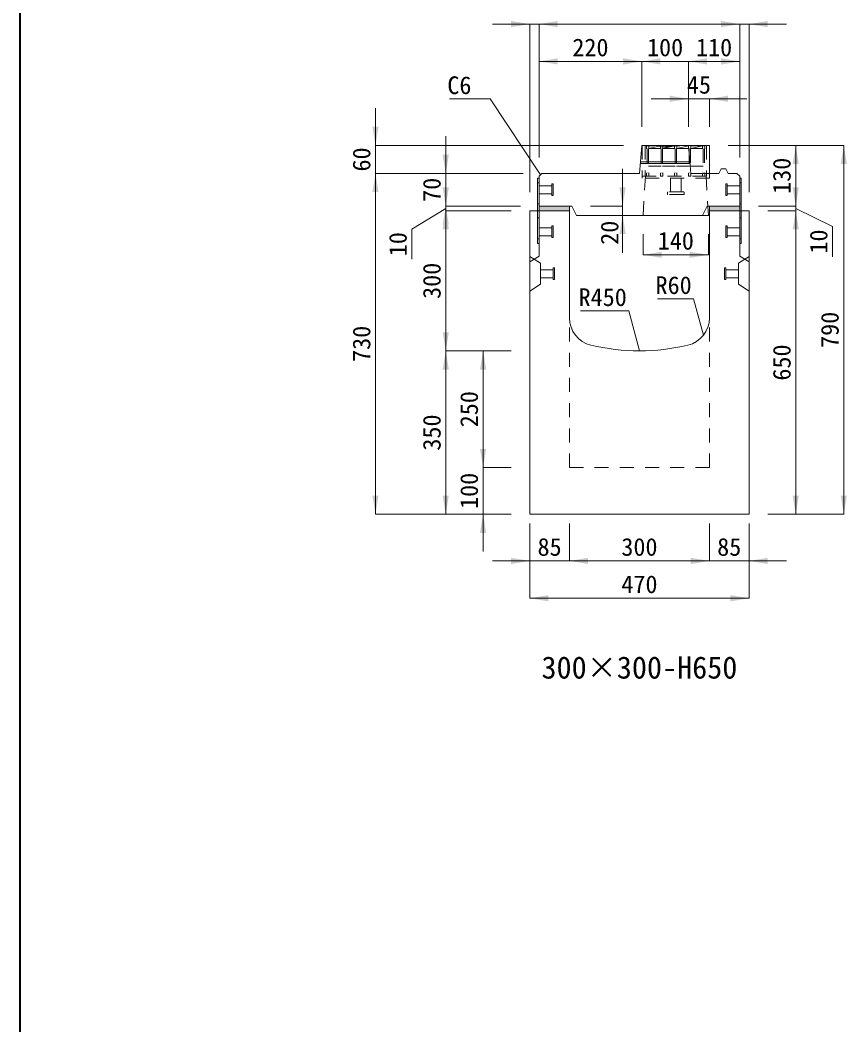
# Model space of a CAD drawing. Units: millimetres at full size, sheet at 1:40. Extents: x -1934 to 44546, y -100881 to -70395.
# Drawn here: x 11546 to 13317, y -91484 to -89331 of the extents above; entities that cross this region are included whole.
import ezdxf
from ezdxf.enums import TextEntityAlignment as Align

# ---------------------------------------------------------------- set-up
doc = ezdxf.new("R2010")
doc.units = ezdxf.units.MM
doc.header["$LTSCALE"] = 40
for name, pattern in [('CHAIN_DOUBLE_DASH', [23.5, 12, -1.5, 3.5, -1.5, 3.5, -1.5]), ('USER1', [1.35, 0.75, -0.6]), ('USER2', [1.35, 0.75, -0.6])]:
    doc.linetypes.add(name, pattern=pattern)
for name, color, linetype, lineweight in [('0_2', 7, 'Continuous', 13), ('インサート', 92, 'USER2', 9), ('グレーチング', 7, 'USER2', 5), ('プレート', 7, 'USER1', 9), ('モルタル', 7, 'Continuous', 9), ('受枠', 3, 'USER2', 5), ('図枠', 7, 'Continuous', 5), ('寸法線', 7, 'Continuous', 9), ('引出線', 4, 'Continuous', 9), ('本体', 2, 'Continuous', 13), ('補助線', 8, 'CHAIN_DOUBLE_DASH', 5)]:
    doc.layers.add(name, color=color, linetype=linetype, lineweight=lineweight)
doc.layers.add('ハッチング_モルタル', color=30, linetype='Continuous')
doc.styles.add('ＭＳ ゴシック', font='')
doc.styles.get('ＭＳ ゴシック').set_extended_font_data('MS Gothic')

# ---------------------------------------------------------------- blocks, each defined once
blk = doc.blocks.new('filled_arrow')
at = {"color": 0, "linetype": 'Continuous', "lineweight": -2}
blk.add_solid([(7.5, 1.25), (0, 0), (7.5, -1.25)], dxfattribs=at)

msp = doc.modelspace()

# ---------------------------------------------------------------- hatches: boundary and pattern name
at = {"layer": 'ハッチング_モルタル'}
for points in [[(12657.74, -89730.02), (12657.74, -89740.02), (12722.74, -89740.02), (12722.74, -89730.02)], [(13022.74, -89730.02), (13022.74, -89740.02), (13087.74, -89740.02), (13087.74, -89730.02)]]:
    msp.add_hatch(color=256, dxfattribs=at).paths.add_polyline_path(points)

# ---------------------------------------------------------------- linework, layer by layer
at = {"layer": 'インサート'}
for p, q in [((12657.74, -89686.52), (12684.74, -89686.52)), ((12657.74, -89686.52), (12657.74, -89703.52)), ((12687.74, -89682.52), (12684.74, -89682.52)), ((12684.74, -89682.52), (12684.74, -89707.52)), ((12687.74, -89707.52), (12687.74, -89682.52)), ((13057.74, -89682.52), (13060.74, -89682.52)), ((13057.74, -89707.52), (13057.74, -89682.52)), ((13060.74, -89682.52), (13060.74, -89707.52)), ((13087.74, -89686.52), (13060.74, -89686.52)), ((13087.74, -89686.52), (13087.74, -89703.52)), ((12657.74, -89703.52), (12684.74, -89703.52)), ((12684.74, -89707.52), (12687.74, -89707.52)), ((13060.74, -89707.52), (13057.74, -89707.52)), ((13087.74, -89703.52), (13060.74, -89703.52)), ((12657.74, -89776.51), (12684.74, -89776.51)), ((12657.74, -89776.51), (12657.74, -89793.51)), ((12657.74, -89776.52), (12684.74, -89776.52)), ((12657.74, -89776.52), (12657.74, -89793.52)), ((12687.74, -89772.51), (12684.74, -89772.51)), ((12684.74, -89772.51), (12684.74, -89797.51)), ((12687.74, -89772.52), (12684.74, -89772.52)), ((12684.74, -89772.52), (12684.74, -89797.52)), ((12687.74, -89797.51), (12687.74, -89772.51)), ((12687.74, -89797.52), (12687.74, -89772.52)), ((13057.74, -89772.52), (13060.74, -89772.52)), ((13057.74, -89797.52), (13057.74, -89772.52)), ((13057.74, -89772.52), (13060.74, -89772.52)), ((13057.74, -89797.52), (13057.74, -89772.52)), ((13060.74, -89772.52), (13060.74, -89797.52)), ((13060.74, -89772.52), (13060.74, -89797.52)), ((13087.74, -89776.52), (13060.74, -89776.52)), ((13087.74, -89776.52), (13060.74, -89776.52)), ((13087.74, -89776.52), (13087.74, -89793.52)), ((13087.74, -89776.52), (13087.74, -89793.52)), ((12657.74, -89793.51), (12684.74, -89793.51)), ((12657.74, -89793.52), (12684.74, -89793.52)), ((12684.74, -89797.51), (12687.74, -89797.51)), ((12684.74, -89797.52), (12687.74, -89797.52)), ((13060.74, -89797.52), (13057.74, -89797.52)), ((13060.74, -89797.52), (13057.74, -89797.52)), ((13087.74, -89793.52), (13060.74, -89793.52)), ((13087.74, -89793.52), (13060.74, -89793.52))]:
    msp.add_line(p, q, dxfattribs=at)
at = {"layer": 'インサート', "linetype": 'Continuous', "lineweight": 5}
for p, q in [((12687.74, -89887.52), (12687.74, -89862.52)), ((12690.74, -89862.52), (12687.74, -89862.52)), ((12690.74, -89887.52), (12690.74, -89862.52)), ((13054.74, -89862.52), (13054.74, -89887.52)), ((13054.74, -89862.52), (13057.74, -89862.52)), ((13057.74, -89862.52), (13057.74, -89887.52)), ((12660.74, -89883.52), (12660.74, -89866.52)), ((12687.74, -89866.52), (12660.74, -89866.52)), ((12687.74, -89883.52), (12660.74, -89883.52)), ((12690.74, -89887.52), (12687.74, -89887.52)), ((13054.74, -89887.52), (13057.74, -89887.52)), ((13057.74, -89866.52), (13084.74, -89866.52)), ((13057.74, -89883.52), (13084.74, -89883.52)), ((13084.74, -89866.52), (13084.74, -89883.52))]:
    msp.add_line(p, q, dxfattribs=at)
at = {"layer": 'グレーチング'}
for p, q in [((13013.24, -89600.52), (12888.24, -89600.52)), ((12888.24, -89600.52), (12888.24, -89606.52)), ((12888.24, -89606.52), (12889.24, -89607.52)), ((12889.24, -89607.52), (12889.24, -89658.52)), ((12893.24, -89606.52), (12892.24, -89607.52)), ((12892.24, -89607.52), (12892.24, -89658.52)), ((12893.24, -89600.52), (12893.24, -89606.52)), ((12893.24, -89606.52), (12918.24, -89600.52)), ((12893.24, -89606.52), (12918.24, -89606.52)), ((12918.24, -89600.52), (12918.24, -89606.52)), ((12918.24, -89606.52), (12919.24, -89607.52)), ((12919.24, -89607.52), (12919.24, -89658.52)), ((12923.24, -89606.52), (12922.24, -89607.52)), ((12922.24, -89607.52), (12922.24, -89658.52)), ((12923.24, -89600.52), (12923.24, -89606.52)), ((12923.24, -89606.52), (12948.24, -89600.52)), ((12923.24, -89606.52), (12948.24, -89606.52)), ((12948.24, -89600.52), (12948.24, -89606.52)), ((12948.24, -89606.52), (12949.24, -89607.52)), ((12949.24, -89607.52), (12949.24, -89658.52)), ((12953.24, -89606.52), (12952.24, -89607.52)), ((12952.24, -89607.52), (12952.24, -89658.52)), ((12953.24, -89600.52), (12953.24, -89606.52)), ((12953.24, -89606.52), (12978.24, -89600.52)), ((12953.24, -89606.52), (12978.24, -89606.52)), ((12978.24, -89600.52), (12978.24, -89606.52)), ((12978.24, -89606.52), (12979.24, -89607.52)), ((12979.24, -89607.52), (12979.24, -89658.52)), ((12983.24, -89606.52), (12982.24, -89607.52)), ((12982.24, -89607.52), (12982.24, -89658.52)), ((12983.24, -89600.52), (12983.24, -89606.52)), ((12983.24, -89606.52), (13008.24, -89600.52)), ((12983.24, -89606.52), (13008.24, -89606.52)), ((13008.24, -89600.52), (13008.24, -89606.52)), ((13008.24, -89606.52), (13009.24, -89607.52)), ((13009.24, -89607.52), (13009.24, -89658.52)), ((13013.24, -89606.52), (13012.24, -89607.52)), ((13012.24, -89607.52), (13012.24, -89658.52)), ((13013.24, -89600.52), (13013.24, -89606.52)), ((12892.24, -89644.52), (12919.24, -89644.52)), ((12922.24, -89644.52), (12949.24, -89644.52)), ((12952.24, -89644.52), (12979.24, -89644.52)), ((12982.24, -89644.52), (13009.24, -89644.52)), ((12888.24, -89659.52), (12889.24, -89658.52)), ((12888.24, -89665.52), (12888.24, -89659.52)), ((12888.24, -89665.52), (12893.24, -89665.52)), ((12893.24, -89659.52), (12892.24, -89658.52)), ((12893.24, -89665.52), (12893.24, -89659.52)), ((12918.24, -89659.52), (12919.24, -89658.52)), ((12918.24, -89665.52), (12918.24, -89659.52)), ((12918.24, -89665.52), (12923.24, -89665.52)), ((12923.24, -89659.52), (12922.24, -89658.52)), ((12923.24, -89665.52), (12923.24, -89659.52)), ((12948.24, -89659.52), (12949.24, -89658.52)), ((12948.24, -89665.52), (12948.24, -89659.52)), ((12948.24, -89665.52), (12953.24, -89665.52)), ((12953.24, -89659.52), (12952.24, -89658.52)), ((12953.24, -89665.52), (12953.24, -89659.52)), ((12978.24, -89659.52), (12979.24, -89658.52)), ((12978.24, -89665.52), (12978.24, -89659.52)), ((12978.24, -89665.52), (12983.24, -89665.52)), ((12983.24, -89659.52), (12982.24, -89658.52)), ((12983.24, -89665.52), (12983.24, -89659.52)), ((13008.24, -89659.52), (13009.24, -89658.52)), ((13008.24, -89665.52), (13008.24, -89659.52)), ((13008.24, -89665.52), (13013.24, -89665.52)), ((13013.24, -89659.52), (13012.24, -89658.52)), ((13013.24, -89665.52), (13013.24, -89659.52))]:
    msp.add_line(p, q, dxfattribs=at)
at = {"layer": 'プレート'}
for p, q in [((12657.74, -89680.01), (12654.54, -89680.01)), ((13090.94, -89680.01), (13087.74, -89680.01)), ((12657.74, -89725.02), (12654.54, -89725.02)), ((13090.94, -89725.02), (13087.74, -89725.02)), ((12657.74, -89755.01), (12654.54, -89755.01)), ((13090.94, -89755.01), (13087.74, -89755.01)), ((12657.74, -89800.02), (12654.54, -89800.02)), ((13090.94, -89800.02), (13087.74, -89800.02))]:
    msp.add_line(p, q, dxfattribs=at)
at = {"layer": 'プレート', "linetype": 'Continuous'}
for points in [[(12654.54, -89810.02), (12654.54, -89670.01), (12657.74, -89670.01), (12657.74, -89810.02)], [(13087.74, -89810.02), (13087.74, -89670.01), (13090.94, -89670.01), (13090.94, -89810.02)]]:
    msp.add_lwpolyline(points, close=True, dxfattribs=at)
at = {"layer": 'モルタル', "lineweight": 13}
msp.add_lwpolyline([(12657.74, -89730.02), (12722.74, -89730.02), (12722.74, -89740.02), (12657.74, -89740.02)], close=True, dxfattribs=at)
at = {"layer": 'モルタル'}
msp.add_lwpolyline([(13022.74, -89730.02), (13087.74, -89730.02), (13087.74, -89740.02), (13022.74, -89740.02)], close=True, dxfattribs=at)
at = {"layer": '受枠', "linetype": 'Continuous'}
for q in [(12878.74, -89600.02), (13022.74, -89660.02)]:
    msp.add_line((13022.74, -89600.02), q, dxfattribs=at)
at = {"layer": '受枠'}
for p, q in [((12878.74, -89600.02), (12878.74, -89670.02)), ((12884.74, -89600.02), (12884.74, -89665.52)), ((13016.74, -89600.02), (13016.74, -89665.52)), ((12878.74, -89665.52), (13022.74, -89665.52)), ((13022.74, -89670.02), (12878.74, -89670.02)), ((12939.4, -89699.68), (12939.4, -89670.02)), ((12962.07, -89699.68), (12962.07, -89670.02)), ((13022.74, -89660.02), (13022.74, -89670.02)), ((12932.87, -89700.75), (12932.87, -89703.95)), ((12967.54, -89699.68), (12933.94, -89699.68)), ((12967.54, -89705.01), (12933.94, -89705.01)), ((12968.6, -89700.75), (12968.6, -89703.95))]:
    msp.add_line(p, q, dxfattribs=at)
for centre, start, end in [((12933.94, -89700.75), 90, 180), ((12933.94, -89703.95), 180, 270), ((12967.54, -89700.75), 0, 90), ((12967.54, -89703.95), 270, 0)]:
    msp.add_arc(centre, 1.07, start, end, dxfattribs=at)
at = {"layer": '図枠', "lineweight": 40}
msp.add_line((11545.54, -99421.84), (11545.54, -88341.84), dxfattribs=at)
at = {"layer": '寸法線'}
for p, q in [((12737.74, -89340.02), (12557.74, -89340.02)), ((12637.74, -89700.02), (12637.74, -89340.02)), ((12657.74, -89340.02), (13087.74, -89340.02)), ((12657.74, -89626.02), (12657.74, -89340.02)), ((12657.74, -89626.02), (12657.74, -89340.02)), ((13007.74, -89340.02), (13187.74, -89340.02)), ((13087.74, -89626.02), (13087.74, -89340.02)), ((13087.74, -89626.02), (13087.74, -89340.02)), ((13107.74, -89700.02), (13107.74, -89340.02)), ((12657.74, -89420.02), (12877.74, -89420.02)), ((12657.74, -89626.02), (12657.74, -89420.02)), ((12877.74, -89560.02), (12877.74, -89420.02)), ((13057.74, -89420.02), (12877.74, -89420.02)), ((12877.74, -89560.02), (12877.74, -89420.02)), ((12977.74, -89420.02), (13087.74, -89420.02)), ((12977.74, -89560.02), (12977.74, -89420.02)), ((13087.74, -89626.02), (13087.74, -89420.02)), ((13102.74, -89500.02), (12897.74, -89500.02)), ((12977.74, -89560.02), (12977.74, -89500.02)), ((13022.74, -89560.02), (13022.74, -89500.02)), ((12307.14, -89520.02), (12307.14, -89740.02)), ((12977.74, -89560.02), (12977.74, -89530.02)), ((12457.74, -89810.02), (12457.74, -89580.02)), ((12838.74, -89600.02), (12307.14, -89600.02)), ((13062.74, -89600.02), (13310.72, -89600.02)), ((13062.74, -89600.02), (13207.74, -89600.02)), ((13207.74, -89730.02), (13207.74, -89600.02)), ((13310.72, -90390.02), (13310.72, -89600.02)), ((12457.74, -89650.02), (12457.74, -89820.02)), ((12836.71, -89650.02), (12836.71, -89830.02)), ((13207.74, -89650.02), (13207.74, -89820.02)), ((12307.14, -90390.02), (12307.14, -89660.02)), ((12623.74, -89660.02), (12307.14, -89660.02)), ((12623.74, -89660.02), (12307.14, -89660.02)), ((12623.74, -89660.02), (12457.74, -89660.02)), ((12457.74, -89735.02), (12385.13, -89779.05)), ((12617.74, -89730.02), (12457.74, -89730.02)), ((12617.74, -89730.02), (12457.74, -89730.02)), ((12767.74, -89730.02), (12836.71, -89730.02)), ((13127.74, -89730.02), (13207.74, -89730.02)), ((13127.74, -89730.02), (13207.74, -89730.02)), ((13207.74, -89735.02), (13286.77, -89773.44)), ((12457.74, -90040.02), (12457.74, -89740.02)), ((12597.74, -89740.02), (12457.74, -89740.02)), ((12597.74, -89740.02), (12457.74, -89740.02)), ((12777.74, -89750.02), (12836.71, -89750.02)), ((13147.74, -89740.02), (13207.74, -89740.02)), ((13147.74, -89740.02), (13207.74, -89740.02)), ((13207.74, -90390.02), (13207.74, -89740.02)), ((12385.13, -89779.05), (12385.13, -89843.92)), ((13286.77, -89773.44), (13286.77, -89838.31)), ((12880.74, -89790.02), (12880.74, -89834.24)), ((13020.74, -89790.02), (13020.74, -89834.24)), ((12880.74, -89834.24), (13020.74, -89834.24)), ((12597.74, -90040.02), (12457.74, -90040.02)), ((12457.74, -90390.02), (12457.74, -90040.02)), ((12597.74, -90040.02), (12457.74, -90040.02)), ((12537.74, -90290.02), (12537.74, -90040.02)), ((12597.74, -90040.02), (12537.74, -90040.02)), ((12537.74, -90470.02), (12537.74, -90210.02)), ((12597.74, -90290.02), (12537.74, -90290.02)), ((12597.74, -90290.02), (12537.74, -90290.02)), ((12597.74, -90390.02), (12307.14, -90390.02)), ((12597.74, -90390.02), (12457.74, -90390.02)), ((12597.74, -90390.02), (12537.74, -90390.02)), ((13147.74, -90390.02), (13310.72, -90390.02)), ((13147.74, -90390.02), (13207.74, -90390.02)), ((12637.74, -90410.02), (12637.74, -90490.02)), ((12637.74, -90410.02), (12637.74, -90570.02)), ((12722.74, -90410.02), (12722.74, -90490.02)), ((12722.74, -90410.02), (12722.74, -90490.02)), ((13022.74, -90410.02), (13022.74, -90490.02)), ((13022.74, -90410.02), (13022.74, -90490.02)), ((13107.74, -90410.02), (13107.74, -90490.02)), ((13107.74, -90410.02), (13107.74, -90570.02)), ((12557.74, -90490.02), (12802.74, -90490.02)), ((12722.74, -90490.02), (13022.74, -90490.02)), ((12942.74, -90490.02), (13187.74, -90490.02)), ((12637.74, -90570.02), (13107.74, -90570.02))]:
    msp.add_line(p, q, dxfattribs=at)
at = {"layer": '引出線'}
for points in [[(12660.74, -89663.02), (12552.74, -89500.02), (12465.64, -89500.02)], [(13009.81, -90006.7), (12988.79, -89928.28), (12911.29, -89928.28)], [(12872.74, -90040.02), (12849.71, -89954.09), (12746.22, -89954.09)]]:
    msp.add_lwpolyline(points, dxfattribs=at)
at = {"layer": '本体'}
for p, q in [((12872.74, -89660.02), (12877.74, -89600.02)), ((12877.74, -89600.02), (12914.74, -89600.02)), ((12914.74, -89600.02), (12917.74, -89603.02)), ((12917.74, -89603.02), (12937.74, -89603.02)), ((12937.74, -89603.02), (12940.74, -89600.02)), ((12940.74, -89600.02), (12977.74, -89600.02)), ((12977.74, -89600.02), (12982.74, -89660.02)), ((12980.99, -89639.02), (12874.49, -89639.02)), ((12980.65, -89635.02), (12874.82, -89635.02)), ((13042.74, -89660.02), (13047.74, -89650.02)), ((13047.74, -89650.02), (13057.74, -89650.02)), ((13057.74, -89650.02), (13062.74, -89660.02)), ((12657.74, -89666.02), (12663.74, -89660.02)), ((12657.74, -89666.02), (12657.74, -89730.02)), ((12663.74, -89660.02), (12872.74, -89660.02)), ((12982.74, -89660.02), (13042.74, -89660.02)), ((13062.74, -89660.02), (13081.74, -89660.02)), ((13081.74, -89660.02), (13087.74, -89666.02)), ((13087.74, -89666.02), (13087.74, -89730.02)), ((12657.74, -89730.02), (12727.74, -89730.02)), ((12727.74, -89730.02), (12737.74, -89750.02)), ((13017.74, -89730.02), (13007.74, -89750.02)), ((13017.74, -89730.02), (13087.74, -89730.02)), ((12737.74, -89750.02), (13007.74, -89750.02))]:
    msp.add_line(p, q, dxfattribs=at)
at = {"layer": '本体', "linetype": 'USER2', "lineweight": 9}
for p, q in [((12885.74, -89665.52), (12880.74, -89750.02)), ((13015.74, -89665.52), (13019.55, -89730.02))]:
    msp.add_line(p, q, dxfattribs=at)
at = {"layer": '本体', "lineweight": 20}
for p, q in [((12637.74, -90390.02), (12637.74, -89740.02)), ((12637.74, -89740.02), (12722.74, -89740.02)), ((12657.74, -89740.02), (12722.74, -89740.02)), ((12657.74, -89740.02), (12657.74, -89837.02)), ((12722.74, -89970.35), (12722.74, -89740.02)), ((13022.74, -89969.49), (13022.74, -89740.02)), ((13022.74, -89740.02), (13107.74, -89740.02)), ((13087.74, -89740.02), (13087.74, -89837.02)), ((13107.74, -90390.02), (13107.74, -89740.02)), ((12637.74, -89849.52), (12657.74, -89837.02)), ((12637.74, -89838.02), (12660.74, -89852.52)), ((13084.74, -89852.52), (13107.74, -89838.02)), ((13107.74, -89849.52), (13087.74, -89837.02)), ((12660.74, -89897.52), (12660.74, -89852.52)), ((13084.74, -89897.52), (13084.74, -89852.52)), ((12660.74, -89897.52), (12637.74, -89912.02)), ((13107.74, -89912.02), (13084.74, -89897.52)), ((12637.74, -90390.02), (13107.74, -90390.02))]:
    msp.add_line(p, q, dxfattribs=at)
at = {"layer": '本体', "linetype": 'USER2', "lineweight": 20}
for p, q in [((12722.74, -90290.02), (12722.74, -89970.35)), ((13022.74, -90290.02), (13022.74, -89969.49))]:
    msp.add_line(p, q, dxfattribs=at)
at = {"layer": '本体', "linetype": 'USER1', "lineweight": 20}
msp.add_line((12722.74, -90290.02), (13022.74, -90290.02), dxfattribs=at)
at = {"layer": '本体', "lineweight": 20}
for centre, radius, start, end in [((12782.74, -89969.49), 60, 180, 256.65766), ((12962.74, -89969.49), 60, 283.34239, 0), ((12872.74, -89590.02), 450, 256.65766, 283.34239)]:
    msp.add_arc(centre, radius, start, end, dxfattribs=at)
at = {"layer": '補助線'}
for p in [(13019.55, -89730.02), (13007.74, -89750.02)]:
    msp.add_line(p, (13020.74, -89750.02), dxfattribs=at)

# ---------------------------------------------------------------- block references
at = {"layer": '寸法線', "xscale": 5.33, "yscale": 5.33}
for p, rotation in [((12637.74, -89340.02), 180), ((13087.74, -89340.02), 180), ((13087.74, -89340.02), 180), ((12877.74, -89420.02), 180), ((13087.74, -89420.02), 180), ((12977.74, -89500.02), 180), ((12307.14, -89600.02), 90), ((13207.74, -89600.02), 270), ((13310.72, -89600.02), 270), ((12457.74, -89660.02), 90), ((12307.14, -89660.02), 270), ((12307.14, -89660.02), 270), ((12457.74, -89730.02), 90), ((12836.71, -89730.02), 90), ((13207.74, -89730.02), 90), ((13207.74, -89730.02), 90), ((12457.74, -89730.02), 270), ((12457.74, -89740.02), 270), ((12457.74, -89740.02), 270), ((12836.71, -89750.02), 270), ((13207.74, -89740.02), 270), ((13207.74, -89740.02), 270), ((13020.74, -89834.24), 180), ((12457.74, -90040.02), 90), ((12457.74, -90040.02), 270), ((12537.74, -90040.02), 270), ((12537.74, -90290.02), 90), ((12537.74, -90290.02), 90), ((12307.14, -90390.02), 90), ((12457.74, -90390.02), 90), ((13207.74, -90390.02), 90), ((13310.72, -90390.02), 90), ((12537.74, -90390.02), 270), ((12637.74, -90490.02), 180), ((13022.74, -90490.02), 180), ((13022.74, -90490.02), 180), ((13107.74, -90570.02), 180)]:
    msp.add_blockref('filled_arrow', p, dxfattribs=dict(at, rotation=rotation))
for p in [(12657.74, -89340.02), (12657.74, -89340.02), (13107.74, -89340.02), (12657.74, -89420.02), (12877.74, -89420.02), (12977.74, -89420.02), (12977.74, -89420.02), (13022.74, -89500.02), (12880.74, -89834.24), (12722.74, -90490.02), (12722.74, -90490.02), (13107.74, -90490.02), (12637.74, -90570.02)]:
    msp.add_blockref('filled_arrow', p, dxfattribs=at)
at = {"layer": '引出線', "xscale": 0.133, "yscale": 0.133}
for p, rotation in [((12660.74, -89663.02), 123.5), ((13009.81, -90006.7), 105), ((12872.74, -90040.02), 105)]:
    msp.add_blockref('filled_arrow', p, dxfattribs=dict(at, rotation=rotation))

# ---------------------------------------------------------------- texts
at = {"layer": '0_2', "style": 'ＭＳ ゴシック'}
msp.add_text('300×300-H650', height=47.47, dxfattribs=at).set_placement((12872.74, -90718.35), align=Align.MIDDLE_CENTER)
at = {"layer": '寸法線', "style": 'ＭＳ ゴシック'}
for s, p in [('220', (12767.74, -89390.02)), ('100', (12927.74, -89390.02)), ('110', (13032.74, -89390.02)), ('45', (13000.24, -89470.02)), ('140', (12950.74, -89804.24)), ('85', (12680.24, -90460.02)), ('300', (12872.74, -90460.02)), ('85', (13065.24, -90460.02)), ('470', (12872.74, -90540.02))]:
    msp.add_text(s, height=37.98, dxfattribs=at).set_placement(p, align=Align.MIDDLE_CENTER)
for s, p in [('60', (12277.14, -89630.02)), ('130', (13177.74, -89665.02)), ('70', (12427.74, -89695.02)), ('20', (12808.71, -89787.02)), ('10', (12355.13, -89811.49)), ('10', (13256.77, -89805.88)), ('300', (12427.74, -89890.02)), ('790', (13280.72, -89995.02)), ('730', (12277.14, -90025.02)), ('650', (13177.74, -90065.02)), ('250', (12507.74, -90165.02)), ('350', (12427.74, -90215.02)), ('100', (12507.74, -90340.02))]:
    msp.add_text(s, height=37.98, rotation=90, dxfattribs=at).set_placement(p, align=Align.MIDDLE_CENTER)
at = {"layer": '引出線', "style": 'ＭＳ ゴシック'}
for s, p in [('C6', (12512.74, -89452.02)), ('R60', (12984.79, -89880.28)), ('R450', (12845.71, -89906.09))]:
    msp.add_text(s, height=37.98, dxfattribs=at).set_placement(p, align=Align.TOP_RIGHT)

doc.saveas('drawing.dxf')
